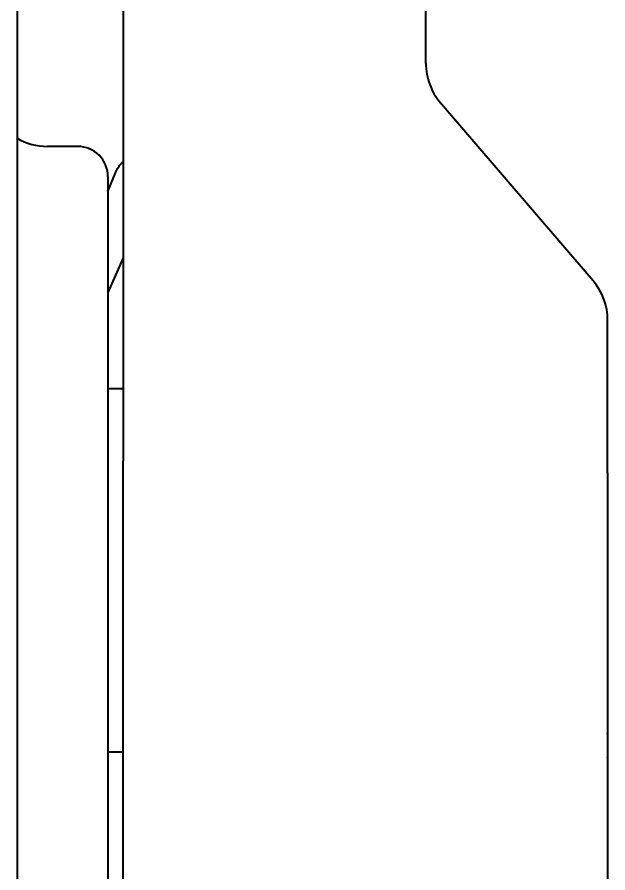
# Model space of a CAD drawing. Header units: millimetres. Extents: x 0 to 51860, y 0 to 5940.
# Drawn here: x 5368.02 to 5387.53, y 3749.37 to 3777.65 of the extents above; entities that cross this region are included whole.
import ezdxf

# ---------------------------------------------------------------- set-up
doc = ezdxf.new("R2010")
doc.units = ezdxf.units.MM
doc.header["$LTSCALE"] = 10
doc.layers.add('가시적인 것(ISO)', color=3, linetype='Continuous', lineweight=40)

msp = doc.modelspace()

# ---------------------------------------------------------------- linework, layer by layer
at = {"layer": '가시적인 것(ISO)'}
for p, q in [((5381.5177, 3776.113), (5381.5177, 3808.6257)), ((5371.5177, 3798.8732), (5371.5177, 3762.9912)), ((5368.0177, 3792.8732), (5368.0177, 3725.8732)), ((5387.0362, 3768.9349), (5381.9648, 3774.8516)), ((5370.0177, 3773.3732), (5369.0177, 3773.3732)), ((5371.0177, 3771.8832), (5371.2663, 3772.5046)), ((5371.0177, 3772.3732), (5371.0177, 3746.3732)), ((5371.5177, 3769.6957), (5371.0177, 3768.5499)), ((5387.0501, 3768.9187), (5387.0362, 3768.9349)), ((5387.5177, 3762.5892), (5387.5177, 3767.6333)), ((5371.0177, 3765.3732), (5371.5177, 3765.3732)), ((5371.5177, 3742.7996), (5371.5177, 3762.9912)), ((5387.5177, 3762.5892), (5387.5177, 3743.3732)), ((5387.5257, 3753.3732), (5387.5257, 3753.7732)), ((5371.0177, 3753.3732), (5371.5177, 3753.3732))]:
    msp.add_line(p, q, dxfattribs=at)
for centre, radius, start, end in [((5383.5177, 3776.113), 2, 180, 200.30065), ((5383.5177, 3776.113), 2, 200.30065, 220.60129), ((5369.0177, 3775.3732), 2, 240, 270), ((5370.0177, 3772.3732), 1, 0, 90), ((5385.5177, 3767.6333), 2, 0, 40.60129), ((5385.0257, 3753.7732), 2.5, 0, 4.58886), ((5385.0257, 3753.3732), 2.5, 355.41114, 0)]:
    msp.add_arc(centre, radius, start, end, dxfattribs=at)
msp.add_open_spline([(5371.2663, 3772.5046), (5371.2923, 3772.5697), (5371.3256, 3772.6326), (5371.3885, 3772.7263), (5371.4146, 3772.7601), (5371.4645, 3772.8173), (5371.488, 3772.8414), (5371.5142, 3772.8659), (5371.5159, 3772.8675), (5371.5177, 3772.8691)], degree=3, knots=[0, 0, 0, 0, 0.42339935, 0.42339935, 0.68408319, 0.68408319, 0.89529636, 0.89529636, 0.91059174, 0.91059174, 0.91059174, 0.91059174], dxfattribs=at)

doc.saveas('drawing.dxf')
